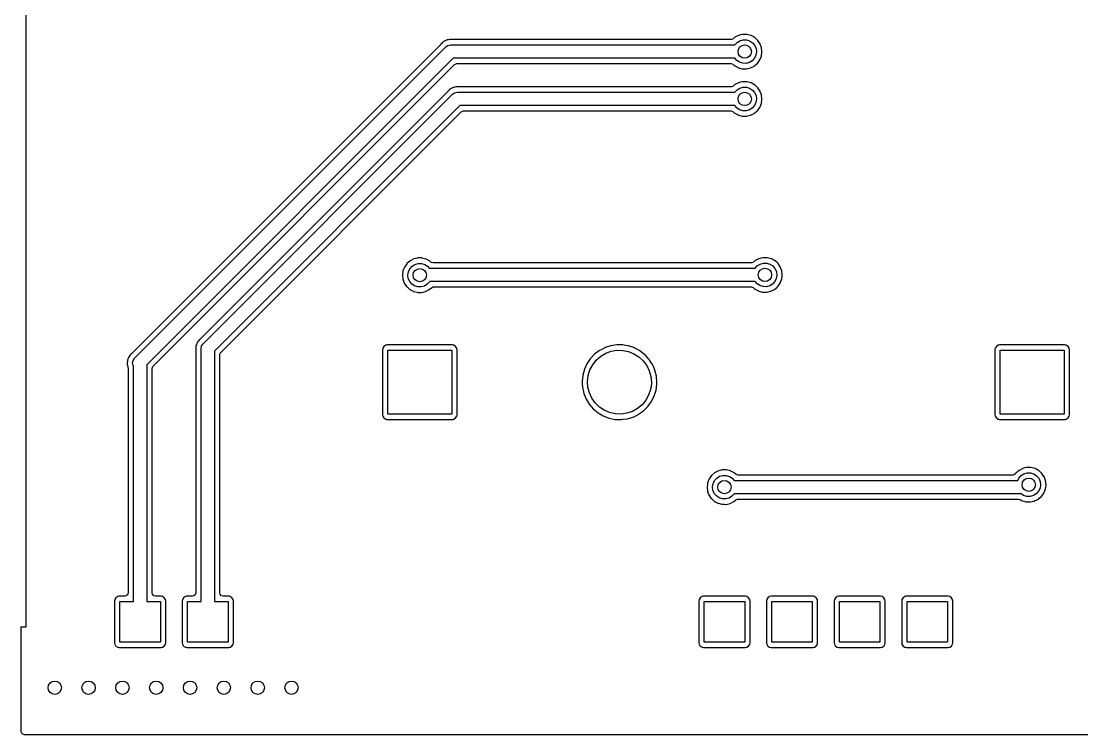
# Model space of a CAD drawing. Extents: x 0.01 to 2.39, y 0.01 to 1.96.
# Drawn here: x 0.01 to 1.578, y 0.01 to 1.065 of the extents above; entities that cross this region are included whole.
import ezdxf

# ---------------------------------------------------------------- set-up
doc = ezdxf.new("R2010")
doc.units = 0
doc.header["$MEASUREMENT"] = 0
doc.layers.add('BLACK', color=7, linetype='CONTINUOUS')

msp = doc.modelspace()

# ---------------------------------------------------------------- linework, layer by layer
at = {"layer": 'BLACK', "linetype": 'CONTINUOUS'}
for p, q in [((0.017874, 0.17), (0.017874, 1.57335)), ((0.635252, 1.035), (0.634918, 1.03483)), ((0.637002, 1.03584), (0.635252, 1.035)), ((0.63714, 1.0359), (0.637002, 1.03584)), ((0.63919, 1.03697), (0.63714, 1.0359)), ((0.639469, 1.03702), (0.63919, 1.03697)), ((0.639726, 1.03714), (0.639469, 1.03702)), ((0.640093, 1.0372), (0.639726, 1.03714)), ((0.641116, 1.03735), (0.640093, 1.0372)), ((0.640093, 1.0372), (0.640093, 1.0372)), ((0.642011, 1.03749), (0.641116, 1.03735)), ((0.642165, 1.03751), (0.642011, 1.03749)), ((0.644072, 1.03786), (0.642165, 1.03751)), ((0.644437, 1.03793), (0.644072, 1.03786)), ((0.644072, 1.03786), (0.644072, 1.03786)), ((0.645608, 1.03779), (0.644437, 1.03793)), ((0.645764, 1.03777), (0.645608, 1.03779)), ((0.646347, 1.03774), (0.645764, 1.03777)), ((1.05981, 1.03774), (0.646347, 1.03774)), ((1.06053, 1.03779), (1.05981, 1.03774)), ((1.06307, 1.03896), (1.06053, 1.03779)), ((1.06314, 1.03902), (1.06307, 1.03896)), ((1.06561, 1.04117), (1.06314, 1.03902)), ((1.07108, 1.04399), (1.06561, 1.04117)), ((1.06865, 1.03334), (1.07285, 1.03599)), ((1.07386, 1.04466), (1.07108, 1.04399)), ((1.07285, 1.03599), (1.07762, 1.03736)), ((1.07677, 1.04536), (1.07386, 1.04466)), ((1.07706, 1.04543), (1.07677, 1.04536)), ((1.07677, 1.04536), (1.07677, 1.04536)), ((1.08033, 1.04541), (1.07706, 1.04543)), ((1.07762, 1.03736), (1.08259, 1.03733)), ((1.08291, 1.0454), (1.08033, 1.04541)), ((1.08259, 1.03733), (1.08735, 1.0359)), ((1.08321, 1.0454), (1.08291, 1.0454)), ((1.08291, 1.0454), (1.08291, 1.0454)), ((1.08917, 1.0439), (1.08321, 1.0454)), ((1.08735, 1.0359), (1.09152, 1.0332)), ((1.08944, 1.04376), (1.08917, 1.0439)), ((1.09435, 1.04116), (1.08944, 1.04376)), ((1.08944, 1.04376), (1.08944, 1.04376)), ((1.09461, 1.04102), (1.09435, 1.04116)), ((1.09483, 1.04082), (1.09461, 1.04102)), ((1.09896, 1.03714), (1.09483, 1.04082)), ((1.09483, 1.04082), (1.09483, 1.04082)), ((1.0992, 1.03693), (1.09896, 1.03714)), ((1.09937, 1.03668), (1.0992, 1.03693)), ((1.10252, 1.03211), (1.09937, 1.03668)), ((1.09937, 1.03668), (1.09937, 1.03668)), ((0.630639, 1.03072), (0.174298, 0.57438)), ((0.17804, 0.56696), (0.63804, 1.02696)), ((0.630856, 1.03096), (0.630639, 1.03072)), ((0.631002, 1.03121), (0.630856, 1.03096)), ((0.632653, 1.03274), (0.631002, 1.03121)), ((0.632793, 1.03288), (0.632653, 1.03274)), ((0.634259, 1.03434), (0.632793, 1.03288)), ((0.634457, 1.03451), (0.634259, 1.03434)), ((0.634708, 1.03464), (0.634457, 1.03451)), ((0.63471, 1.03464), (0.634708, 1.03464)), ((0.634918, 1.03483), (0.63471, 1.03464)), ((0.63804, 1.02696), (0.641233, 1.02909)), ((0.641233, 1.02909), (0.645, 1.02984)), ((0.645, 1.02984), (1.06555, 1.02984)), ((1.06555, 1.02984), (1.06865, 1.03334)), ((1.09152, 1.0332), (1.09476, 1.02944)), ((1.09476, 1.02944), (1.09682, 1.02492)), ((1.09751, 1.01957), (1.09669, 1.01467)), ((1.09682, 1.02492), (1.09752, 1.02)), ((1.09752, 1.02), (1.09751, 1.01957)), ((1.10269, 1.03186), (1.10252, 1.03211)), ((1.10252, 1.03211), (1.10252, 1.03211)), ((1.10279, 1.03158), (1.10269, 1.03186)), ((1.10312, 1.03072), (1.10279, 1.03158)), ((1.10279, 1.03158), (1.10279, 1.03158)), ((1.10486, 1.02611), (1.10312, 1.03072)), ((1.10473, 1.01337), (1.10559, 1.01946)), ((1.1056, 1.02), (1.10486, 1.02611)), ((1.10559, 1.01946), (1.1056, 1.02)), ((0.649077, 1.01016), (0.196063, 0.557144)), ((1.06562, 1.01016), (0.649077, 1.01016)), ((1.06832, 1.00694), (1.06562, 1.01016)), ((1.07246, 1.00419), (1.06832, 1.00694)), ((1.0772, 1.00271), (1.07246, 1.00419)), ((1.08696, 1.00392), (1.08217, 1.00261)), ((1.09119, 1.00652), (1.08696, 1.00392)), ((1.09452, 1.0102), (1.09119, 1.00652)), ((1.09669, 1.01467), (1.09452, 1.0102)), ((1.09884, 1.00267), (1.10243, 1.00767)), ((1.10243, 1.00767), (1.10473, 1.01337)), ((0.20541, 0.555327), (0.650894, 1.00081)), ((0.650894, 1.00081), (0.653347, 1.00215)), ((0.653347, 1.00215), (0.654401, 1.00226)), ((0.654401, 1.00226), (1.05981, 1.00226)), ((1.05981, 1.00226), (1.06249, 1.00148)), ((1.06249, 1.00148), (1.06315, 1.00097)), ((1.06315, 1.00097), (1.06517, 0.999133)), ((1.06517, 0.999133), (1.06543, 0.99899)), ((1.06543, 0.99899), (1.06543, 0.99899)), ((1.06543, 0.99899), (1.07031, 0.99634)), ((1.07031, 0.99634), (1.07031, 0.99634)), ((1.07031, 0.99634), (1.07058, 0.996198)), ((1.07058, 0.996198), (1.07087, 0.996122)), ((1.07087, 0.996122), (1.07624, 0.994713)), ((1.07624, 0.994713), (1.07624, 0.994713)), ((1.07624, 0.994713), (1.07653, 0.994637)), ((1.07653, 0.994637), (1.07978, 0.994586)), ((1.08217, 1.00261), (1.0772, 1.00271)), ((1.07978, 0.994586), (1.08238, 0.994545)), ((1.08238, 0.994545), (1.08238, 0.994545)), ((1.08238, 0.994545), (1.08268, 0.99454)), ((1.08268, 0.99454), (1.08479, 0.995023)), ((1.08479, 0.995023), (1.08838, 0.995847)), ((1.08838, 0.995847), (1.08867, 0.995913)), ((1.08838, 0.995847), (1.08838, 0.995847)), ((1.08867, 0.995913), (1.09417, 0.998677)), ((1.09417, 0.998677), (1.09524, 0.999593)), ((1.09524, 0.999593), (1.09862, 1.00248)), ((1.09862, 1.00248), (1.09884, 1.00267)), ((1.09862, 1.00248), (1.09862, 1.00248)), ((1.07108, 0.973994), (1.06561, 0.971173)), ((1.07386, 0.974664), (1.07108, 0.973994)), ((1.07677, 0.975361), (1.07386, 0.974664)), ((1.07706, 0.97543), (1.07677, 0.975361)), ((1.07677, 0.975361), (1.07677, 0.975361)), ((1.08033, 0.975413), (1.07706, 0.97543)), ((1.08291, 0.9754), (1.08033, 0.975413)), ((1.08321, 0.975398), (1.08291, 0.9754)), ((1.08291, 0.9754), (1.08291, 0.9754)), ((1.08917, 0.9739), (1.08321, 0.975398)), ((1.08944, 0.97376), (1.08917, 0.9739)), ((1.09435, 0.971161), (1.08944, 0.97376)), ((1.08944, 0.97376), (1.08944, 0.97376)), ((0.640639, 0.960722), (0.274632, 0.594715)), ((0.279261, 0.58818), (0.64804, 0.95696)), ((0.640856, 0.960964), (0.640639, 0.960722)), ((0.641002, 0.961215), (0.640856, 0.960964)), ((0.642653, 0.962741), (0.641002, 0.961215)), ((0.642793, 0.962876), (0.642653, 0.962741)), ((0.644259, 0.964342), (0.642793, 0.962876)), ((0.644457, 0.964511), (0.644259, 0.964342)), ((0.644708, 0.964641), (0.644457, 0.964511)), ((0.64471, 0.964643), (0.644708, 0.964641)), ((0.644918, 0.964835), (0.64471, 0.964643)), ((0.645252, 0.964996), (0.644918, 0.964835)), ((0.647002, 0.965836), (0.645252, 0.964996)), ((0.64714, 0.965904), (0.647002, 0.965836)), ((0.64919, 0.966969), (0.64714, 0.965904)), ((0.64804, 0.95696), (0.651233, 0.959093)), ((0.64804, 0.95696), (0.64804, 0.95696)), ((0.649469, 0.967021), (0.64919, 0.966969)), ((0.649726, 0.967144), (0.649469, 0.967021)), ((0.650093, 0.967199), (0.649726, 0.967144)), ((0.651116, 0.967353), (0.650093, 0.967199)), ((0.650093, 0.967199), (0.650093, 0.967199)), ((0.652011, 0.967487), (0.651116, 0.967353)), ((0.651233, 0.959093), (0.655, 0.959843)), ((0.652165, 0.967513), (0.652011, 0.967487)), ((0.654072, 0.967861), (0.652165, 0.967513)), ((0.654437, 0.967928), (0.654072, 0.967861)), ((0.654072, 0.967861), (0.654072, 0.967861)), ((0.655608, 0.967789), (0.654437, 0.967928)), ((0.655, 0.959843), (1.06555, 0.959843)), ((0.655764, 0.967771), (0.655608, 0.967789)), ((0.656347, 0.967736), (0.655764, 0.967771)), ((1.05981, 0.967736), (0.656347, 0.967736)), ((1.06053, 0.967789), (1.05981, 0.967736)), ((1.06307, 0.968959), (1.06053, 0.967789)), ((1.06314, 0.969021), (1.06307, 0.968959)), ((1.06561, 0.971173), (1.06314, 0.969021)), ((1.06555, 0.959843), (1.06865, 0.963342)), ((1.06865, 0.963342), (1.07285, 0.965993)), ((1.07285, 0.965993), (1.07762, 0.967358)), ((1.07762, 0.967358), (1.08259, 0.967327)), ((1.08259, 0.967327), (1.08735, 0.965904)), ((1.08735, 0.965904), (1.09152, 0.963202)), ((1.09152, 0.963202), (1.09476, 0.959439)), ((1.09461, 0.971021), (1.09435, 0.971161)), ((1.09483, 0.970823), (1.09461, 0.971021)), ((1.09476, 0.959439), (1.09682, 0.954917)), ((1.09896, 0.967144), (1.09483, 0.970823)), ((1.09483, 0.970823), (1.09483, 0.970823)), ((1.0992, 0.96693), (1.09896, 0.967144)), ((1.09937, 0.966683), (1.0992, 0.96693)), ((1.10252, 0.962107), (1.09937, 0.966683)), ((1.09937, 0.966683), (1.09937, 0.966683)), ((1.10269, 0.96186), (1.10252, 0.962107)), ((1.10252, 0.962107), (1.10252, 0.962107)), ((1.10279, 0.961581), (1.10269, 0.96186)), ((1.10312, 0.960722), (1.10279, 0.961581)), ((1.10279, 0.961581), (1.10279, 0.961581)), ((1.10486, 0.956106), (1.10312, 0.960722)), ((1.09669, 0.944673), (1.09452, 0.940203)), ((1.09751, 0.949572), (1.09669, 0.944673)), ((1.09682, 0.954917), (1.09752, 0.95)), ((1.09752, 0.95), (1.09751, 0.949572)), ((1.10243, 0.937667), (1.10473, 0.943374)), ((1.10473, 0.943374), (1.10559, 0.949464)), ((1.1056, 0.95), (1.10486, 0.956106)), ((1.10559, 0.949464), (1.1056, 0.95)), ((0.659077, 0.940157), (0.296063, 0.577144)), ((0.30541, 0.575327), (0.660894, 0.930811)), ((1.06562, 0.940157), (0.659077, 0.940157)), ((0.660894, 0.930811), (0.663347, 0.93215)), ((0.663347, 0.93215), (0.664401, 0.932264)), ((0.664401, 0.932264), (1.05981, 0.932264)), ((1.05981, 0.932264), (1.06249, 0.931476)), ((1.06249, 0.931476), (1.06315, 0.930972)), ((1.06315, 0.930972), (1.06517, 0.929133)), ((1.06517, 0.929133), (1.06543, 0.92899)), ((1.06543, 0.92899), (1.06543, 0.92899)), ((1.06543, 0.92899), (1.07031, 0.92634)), ((1.06832, 0.936939), (1.06562, 0.940157)), ((1.07246, 0.934187), (1.06832, 0.936939)), ((1.07031, 0.92634), (1.07031, 0.92634)), ((1.07031, 0.92634), (1.07058, 0.926198)), ((1.07058, 0.926198), (1.07087, 0.926122)), ((1.07087, 0.926122), (1.07624, 0.924713)), ((1.0772, 0.932706), (1.07246, 0.934187)), ((1.08217, 0.932615), (1.0772, 0.932706)), ((1.08696, 0.933921), (1.08217, 0.932615)), ((1.08479, 0.925023), (1.08838, 0.925847)), ((1.09119, 0.93652), (1.08696, 0.933921)), ((1.08838, 0.925847), (1.08867, 0.925913)), ((1.08838, 0.925847), (1.08838, 0.925847)), ((1.08867, 0.925913), (1.09417, 0.928677)), ((1.09452, 0.940203), (1.09119, 0.93652)), ((1.09417, 0.928677), (1.09524, 0.929593)), ((1.09524, 0.929593), (1.09862, 0.932478)), ((1.09862, 0.932478), (1.09884, 0.932672)), ((1.09862, 0.932478), (1.09862, 0.932478)), ((1.09884, 0.932672), (1.10243, 0.937667)), ((1.07624, 0.924713), (1.07624, 0.924713)), ((1.07624, 0.924713), (1.07653, 0.924637)), ((1.07653, 0.924637), (1.07978, 0.924586)), ((1.07978, 0.924586), (1.08238, 0.924545)), ((1.08238, 0.924545), (1.08238, 0.924545)), ((1.08238, 0.924545), (1.08268, 0.92454)), ((1.08268, 0.92454), (1.08479, 0.925023)), ((0.58041, 0.706491), (0.577328, 0.702107)), ((0.580582, 0.706736), (0.58041, 0.706491)), ((0.585217, 0.71078), (0.580582, 0.706736)), ((0.590683, 0.713601), (0.585217, 0.71078)), ((0.593471, 0.71427), (0.590683, 0.713601)), ((0.592452, 0.705599), (0.597229, 0.706964)), ((0.596373, 0.714967), (0.593471, 0.71427)), ((0.596664, 0.715037), (0.596373, 0.714967)), ((0.596373, 0.714967), (0.596373, 0.714967)), ((0.599934, 0.71502), (0.596664, 0.715037)), ((0.597229, 0.706964), (0.602196, 0.706934)), ((0.602516, 0.715006), (0.599934, 0.71502)), ((0.602196, 0.706934), (0.606955, 0.70551)), ((0.602815, 0.715004), (0.602516, 0.715006)), ((0.602516, 0.715006), (0.602516, 0.715006)), ((0.608781, 0.713506), (0.602815, 0.715004)), ((0.609045, 0.713366), (0.608781, 0.713506)), ((0.613952, 0.710768), (0.609045, 0.713366)), ((0.609045, 0.713366), (0.609045, 0.713366)), ((0.614217, 0.710628), (0.613952, 0.710768)), ((0.61444, 0.710429), (0.614217, 0.710628)), ((0.616051, 0.708993), (0.61444, 0.710429)), ((0.61444, 0.710429), (0.61444, 0.710429)), ((0.616669, 0.708524), (0.616051, 0.708993)), ((0.619351, 0.707736), (0.616669, 0.708524)), ((1.08981, 0.707736), (0.619351, 0.707736)), ((1.09053, 0.707789), (1.08981, 0.707736)), ((1.09307, 0.708959), (1.09053, 0.707789)), ((1.09314, 0.709021), (1.09307, 0.708959)), ((1.09561, 0.711173), (1.09314, 0.709021)), ((1.10108, 0.713994), (1.09561, 0.711173)), ((1.09865, 0.703342), (1.10285, 0.705993)), ((1.10386, 0.714664), (1.10108, 0.713994)), ((1.10285, 0.705993), (1.10762, 0.707358)), ((1.10677, 0.715361), (1.10386, 0.714664)), ((1.10706, 0.71543), (1.10677, 0.715361)), ((1.10677, 0.715361), (1.10677, 0.715361)), ((1.11033, 0.715413), (1.10706, 0.71543)), ((1.10762, 0.707358), (1.11259, 0.707327)), ((1.11291, 0.7154), (1.11033, 0.715413)), ((1.11259, 0.707327), (1.11735, 0.705904)), ((1.11321, 0.715398), (1.11291, 0.7154)), ((1.11291, 0.7154), (1.11291, 0.7154)), ((1.11917, 0.7139), (1.11321, 0.715398)), ((1.11735, 0.705904), (1.12152, 0.703202)), ((1.11944, 0.71376), (1.11917, 0.7139)), ((1.12435, 0.711161), (1.11944, 0.71376)), ((1.11944, 0.71376), (1.11944, 0.71376)), ((1.12461, 0.711021), (1.12435, 0.711161)), ((1.12483, 0.710823), (1.12461, 0.711021)), ((1.1283, 0.707736), (1.12483, 0.710823)), ((1.12483, 0.710823), (1.12483, 0.710823)), ((1.1292, 0.70693), (1.1283, 0.707736)), ((1.12937, 0.706683), (1.1292, 0.70693)), ((1.13252, 0.702107), (1.12937, 0.706683)), ((1.12937, 0.706683), (1.12937, 0.706683)), ((0.574811, 0.695973), (0.574008, 0.689874)), ((0.577045, 0.701704), (0.574811, 0.695973)), ((0.577328, 0.702107), (0.577045, 0.701704)), ((0.582088, 0.68982), (0.582852, 0.694729)), ((0.582852, 0.694729), (0.584963, 0.699225)), ((0.584963, 0.699225), (0.588251, 0.702948)), ((0.588251, 0.702948), (0.592452, 0.705599)), ((0.606955, 0.70551), (0.611123, 0.702809)), ((0.611123, 0.702809), (0.613679, 0.699843)), ((0.613679, 0.699843), (1.09555, 0.699843)), ((1.09555, 0.699843), (1.09865, 0.703342)), ((1.12152, 0.703202), (1.12476, 0.699439)), ((1.12476, 0.699439), (1.12682, 0.694917)), ((1.12682, 0.694917), (1.12752, 0.69)), ((1.12752, 0.69), (1.12751, 0.689572)), ((1.13269, 0.70186), (1.13252, 0.702107)), ((1.13252, 0.702107), (1.13252, 0.702107)), ((1.13486, 0.696106), (1.13269, 0.70186)), ((1.1356, 0.69), (1.13486, 0.696106)), ((1.13559, 0.689464), (1.1356, 0.69)), ((0.574008, 0.689874), (0.574683, 0.683761)), ((0.574683, 0.683761), (0.576796, 0.677984)), ((0.576796, 0.677984), (0.580227, 0.672879)), ((0.582732, 0.684895), (0.582088, 0.68982)), ((0.584733, 0.680348), (0.582732, 0.684895)), ((0.587929, 0.676546), (0.584733, 0.680348)), ((0.592064, 0.673793), (0.587929, 0.676546)), ((0.610797, 0.676127), (0.606564, 0.673528)), ((0.614131, 0.679809), (0.610797, 0.676127)), ((0.614299, 0.680157), (0.614131, 0.679809)), ((1.09562, 0.680157), (0.614299, 0.680157)), ((1.09832, 0.676939), (1.09562, 0.680157)), ((1.10246, 0.674187), (1.09832, 0.676939)), ((1.12119, 0.67652), (1.11696, 0.673921)), ((1.12452, 0.680203), (1.12119, 0.67652)), ((1.12669, 0.684673), (1.12452, 0.680203)), ((1.12751, 0.689572), (1.12669, 0.684673)), ((1.12884, 0.672672), (1.13243, 0.677667)), ((1.13243, 0.677667), (1.13256, 0.677984)), ((1.13256, 0.677984), (1.13462, 0.683097)), ((1.13462, 0.683097), (1.13473, 0.683374)), ((1.13462, 0.683097), (1.13462, 0.683097)), ((1.13473, 0.683374), (1.13559, 0.689464)), ((0.580227, 0.672879), (0.580448, 0.672678)), ((0.580448, 0.672678), (0.580448, 0.672678)), ((0.580448, 0.672678), (0.584555, 0.66894)), ((0.584555, 0.66894), (0.584556, 0.66894)), ((0.584556, 0.66894), (0.584777, 0.668739)), ((0.584777, 0.668739), (0.58504, 0.668596)), ((0.58504, 0.668596), (0.58504, 0.668596)), ((0.58504, 0.668596), (0.589919, 0.665947)), ((0.589919, 0.665947), (0.589919, 0.665947)), ((0.589919, 0.665947), (0.590182, 0.665804)), ((0.590182, 0.665804), (0.590472, 0.665728)), ((0.590472, 0.665728), (0.595843, 0.664319)), ((0.596805, 0.672312), (0.592064, 0.673793)), ((0.595843, 0.664319), (0.595843, 0.664319)), ((0.595843, 0.664319), (0.596132, 0.664243)), ((0.596132, 0.664243), (0.599387, 0.664192)), ((0.601772, 0.672221), (0.596805, 0.672312)), ((0.599387, 0.664192), (0.601983, 0.664151)), ((0.606564, 0.673528), (0.601772, 0.672221)), ((0.601983, 0.664151), (0.601983, 0.664151)), ((0.601983, 0.664151), (0.602282, 0.664146)), ((0.602282, 0.664146), (0.604754, 0.664713)), ((0.604754, 0.664713), (0.607987, 0.665453)), ((0.607987, 0.665453), (0.608278, 0.66552)), ((0.607987, 0.665453), (0.607987, 0.665453)), ((0.608278, 0.66552), (0.613773, 0.668283)), ((0.613773, 0.668283), (0.617042, 0.671075)), ((0.617042, 0.671075), (0.619593, 0.672218)), ((0.619593, 0.672218), (0.620264, 0.672264)), ((0.620264, 0.672264), (1.08981, 0.672264)), ((1.08981, 0.672264), (1.09249, 0.671476)), ((1.09249, 0.671476), (1.09315, 0.670972)), ((1.09315, 0.670972), (1.09517, 0.669133)), ((1.09517, 0.669133), (1.09543, 0.66899)), ((1.09543, 0.66899), (1.09543, 0.66899)), ((1.09543, 0.66899), (1.10031, 0.66634)), ((1.10031, 0.66634), (1.10031, 0.66634)), ((1.10031, 0.66634), (1.10058, 0.666198)), ((1.10058, 0.666198), (1.10087, 0.666122)), ((1.10087, 0.666122), (1.10624, 0.664713)), ((1.1072, 0.672706), (1.10246, 0.674187)), ((1.10624, 0.664713), (1.10624, 0.664713)), ((1.10624, 0.664713), (1.10653, 0.664637)), ((1.10653, 0.664637), (1.10978, 0.664586)), ((1.11217, 0.672615), (1.1072, 0.672706)), ((1.10978, 0.664586), (1.11238, 0.664545)), ((1.11696, 0.673921), (1.11217, 0.672615)), ((1.11238, 0.664545), (1.11238, 0.664545)), ((1.11238, 0.664545), (1.11268, 0.66454)), ((1.11268, 0.66454), (1.11479, 0.665023)), ((1.11479, 0.665023), (1.11838, 0.665847)), ((1.11838, 0.665847), (1.11867, 0.665913)), ((1.11838, 0.665847), (1.11838, 0.665847)), ((1.11867, 0.665913), (1.12417, 0.668677)), ((1.12417, 0.668677), (1.12697, 0.671075)), ((1.12697, 0.671075), (1.12862, 0.672478)), ((1.12862, 0.672478), (1.12884, 0.672672)), ((1.12862, 0.672478), (1.12862, 0.672478)), ((0.26848, 0.581498), (0.268392, 0.579252)), ((0.268484, 0.581692), (0.26848, 0.581498)), ((0.268505, 0.584026), (0.268484, 0.583766)), ((0.268484, 0.583766), (0.268484, 0.581692)), ((0.26859, 0.584296), (0.268505, 0.584026)), ((0.268591, 0.584298), (0.26859, 0.584296)), ((0.268602, 0.584581), (0.268591, 0.584298)), ((0.268757, 0.585023), (0.268602, 0.584581)), ((0.269367, 0.586762), (0.268757, 0.585023)), ((0.269417, 0.58691), (0.269367, 0.586762)), ((0.270001, 0.588758), (0.269417, 0.58691)), ((0.270113, 0.589111), (0.270001, 0.588758)), ((0.270001, 0.588758), (0.270001, 0.588758)), ((0.270275, 0.589345), (0.270113, 0.589111)), ((0.270369, 0.589614), (0.270275, 0.589345)), ((0.271742, 0.591473), (0.270369, 0.589614)), ((0.271832, 0.591599), (0.271742, 0.591473)), ((0.272934, 0.593194), (0.271832, 0.591599)), ((0.273145, 0.593499), (0.272934, 0.593194)), ((0.272934, 0.593194), (0.272934, 0.593194)), ((0.273437, 0.593729), (0.273145, 0.593499)), ((0.274195, 0.594327), (0.273437, 0.593729)), ((0.273437, 0.593729), (0.273437, 0.593729)), ((0.274632, 0.594715), (0.274195, 0.594327)), ((0.276378, 0.58122), (0.277127, 0.584987)), ((0.276378, 0.207165), (0.276378, 0.58122)), ((0.277127, 0.584987), (0.279261, 0.58818)), ((0.544926, 0.58182), (0.544469, 0.579518)), ((0.546671, 0.584431), (0.544926, 0.58182)), ((0.549282, 0.586176), (0.546671, 0.584431)), ((0.549761, 0.586271), (0.549282, 0.586176)), ((0.551346, 0.586586), (0.549761, 0.586271)), ((0.549761, 0.586271), (0.549761, 0.586271)), ((0.551585, 0.586634), (0.551346, 0.586586)), ((0.647628, 0.586634), (0.551585, 0.586634)), ((0.647867, 0.586586), (0.647628, 0.586634)), ((0.649451, 0.586271), (0.647867, 0.586586)), ((0.64993, 0.586176), (0.649451, 0.586271)), ((0.649451, 0.586271), (0.649451, 0.586271)), ((0.652541, 0.584431), (0.64993, 0.586176)), ((0.654286, 0.58182), (0.652541, 0.584431)), ((0.654744, 0.579518), (0.654286, 0.58182)), ((0.873261, 0.582406), (0.867713, 0.579518)), ((0.873442, 0.5825), (0.873261, 0.582406)), ((0.873261, 0.582406), (0.873261, 0.582406)), ((0.88206, 0.585317), (0.873442, 0.5825)), ((0.891022, 0.586688), (0.88206, 0.585317)), ((0.891226, 0.586686), (0.891022, 0.586688)), ((0.896685, 0.586619), (0.891226, 0.586686)), ((0.891226, 0.586686), (0.891226, 0.586686)), ((0.900089, 0.586577), (0.896685, 0.586619)), ((0.903866, 0.585904), (0.900089, 0.586577)), ((0.908814, 0.585023), (0.903866, 0.585904)), ((0.909015, 0.584987), (0.908814, 0.585023)), ((0.908814, 0.585023), (0.908814, 0.585023)), ((0.909207, 0.584919), (0.909015, 0.584987)), ((0.91737, 0.582029), (0.909207, 0.584919)), ((0.909207, 0.584919), (0.909207, 0.584919)), ((0.917562, 0.581961), (0.91737, 0.582029)), ((0.91737, 0.582029), (0.91737, 0.582029)), ((0.91774, 0.581862), (0.917562, 0.581961)), ((0.925321, 0.577677), (0.91774, 0.581862)), ((0.91774, 0.581862), (0.91774, 0.581862)), ((1.45044, 0.58182), (1.44998, 0.579518)), ((1.45218, 0.584431), (1.45044, 0.58182)), ((1.45479, 0.586176), (1.45218, 0.584431)), ((1.45527, 0.586271), (1.45479, 0.586176)), ((1.45686, 0.586586), (1.45527, 0.586271)), ((1.45527, 0.586271), (1.45527, 0.586271)), ((1.4571, 0.586634), (1.45686, 0.586586)), ((1.55314, 0.586634), (1.4571, 0.586634)), ((1.55338, 0.586586), (1.55314, 0.586634)), ((1.55496, 0.586271), (1.55338, 0.586586)), ((1.55544, 0.586176), (1.55496, 0.586271)), ((1.55496, 0.586271), (1.55496, 0.586271)), ((1.55805, 0.584431), (1.55544, 0.586176)), ((1.5598, 0.58182), (1.55805, 0.584431)), ((1.56026, 0.579518), (1.5598, 0.58182)), ((0.167699, 0.564733), (0.167656, 0.564365)), ((0.168417, 0.566356), (0.167699, 0.564733)), ((0.16856, 0.566719), (0.168417, 0.566356)), ((0.169025, 0.568043), (0.16856, 0.566719)), ((0.169148, 0.568393), (0.169025, 0.568043)), ((0.169025, 0.568043), (0.169025, 0.568043)), ((0.169369, 0.568691), (0.169148, 0.568393)), ((0.169526, 0.568988), (0.169369, 0.568691)), ((0.169706, 0.569272), (0.169526, 0.568988)), ((0.169856, 0.569611), (0.169706, 0.569272)), ((0.171019, 0.570952), (0.169856, 0.569611)), ((0.171262, 0.571255), (0.171019, 0.570952)), ((0.171406, 0.57145), (0.171262, 0.571255)), ((0.171516, 0.571599), (0.171406, 0.57145)), ((0.171406, 0.57145), (0.171406, 0.57145)), ((0.17188, 0.571963), (0.171516, 0.571599)), ((0.172119, 0.57222), (0.17188, 0.571963)), ((0.172683, 0.572869), (0.172119, 0.57222)), ((0.173351, 0.573639), (0.172683, 0.572869)), ((0.173666, 0.573835), (0.173351, 0.573639)), ((0.173948, 0.574076), (0.173666, 0.573835)), ((0.174298, 0.57438), (0.173934, 0.574092)), ((0.173934, 0.574092), (0.173948, 0.574076)), ((0.175907, 0.563767), (0.17804, 0.56696)), ((0.268392, 0.579252), (0.268466, 0.578972)), ((0.268466, 0.578972), (0.268484, 0.578648)), ((0.268484, 0.578648), (0.268484, 0.22002)), ((0.296063, 0.577144), (0.296063, 0.207165)), ((0.303957, 0.571819), (0.304744, 0.574501)), ((0.303957, 0.22002), (0.303957, 0.571819)), ((0.304744, 0.574501), (0.30541, 0.575327)), ((0.544469, 0.579518), (0.544469, 0.483474)), ((0.552362, 0.484252), (0.552362, 0.57874)), ((0.552362, 0.57874), (0.64685, 0.57874)), ((0.64685, 0.57874), (0.64685, 0.484252)), ((0.654744, 0.483474), (0.654744, 0.579518)), ((0.850806, 0.564733), (0.846776, 0.558824)), ((0.85177, 0.566146), (0.850806, 0.564733)), ((0.851885, 0.566314), (0.85177, 0.566146)), ((0.85177, 0.566146), (0.85177, 0.566146)), ((0.858149, 0.572869), (0.851885, 0.566314)), ((0.8654, 0.578313), (0.858149, 0.572869)), ((0.860612, 0.564017), (0.867113, 0.569717)), ((0.867713, 0.579518), (0.8654, 0.578313)), ((0.867113, 0.569717), (0.874543, 0.574138)), ((0.874543, 0.574138), (0.882654, 0.57713)), ((0.882654, 0.57713), (0.891175, 0.578595)), ((0.891175, 0.578595), (0.89982, 0.578481)), ((0.89982, 0.578481), (0.9083, 0.576795)), ((0.9083, 0.576795), (0.91633, 0.573591)), ((0.91633, 0.573591), (0.923642, 0.568977)), ((0.923642, 0.568977), (0.929991, 0.563109)), ((0.925499, 0.577579), (0.925321, 0.577677)), ((0.925321, 0.577677), (0.925321, 0.577677)), ((0.925659, 0.577453), (0.925499, 0.577579)), ((0.932455, 0.572086), (0.925659, 0.577453)), ((0.925659, 0.577453), (0.925659, 0.577453)), ((0.932455, 0.572085), (0.932455, 0.572086)), ((0.932615, 0.571959), (0.932455, 0.572085)), ((0.932752, 0.571809), (0.932615, 0.571959)), ((0.937904, 0.566146), (0.932752, 0.571809)), ((0.932752, 0.571809), (0.932752, 0.571809)), ((0.938717, 0.565253), (0.937904, 0.566146)), ((0.938827, 0.565083), (0.938717, 0.565253)), ((0.938827, 0.565082), (0.938827, 0.565083)), ((0.939501, 0.564042), (0.938827, 0.565082)), ((1.44998, 0.579518), (1.44998, 0.483474)), ((1.45787, 0.484252), (1.45787, 0.57874)), ((1.45787, 0.57874), (1.55236, 0.57874)), ((1.55236, 0.57874), (1.55236, 0.484252)), ((1.56026, 0.483474), (1.56026, 0.579518)), ((0.167116, 0.559805), (0.167072, 0.559437)), ((0.167072, 0.559437), (0.167139, 0.559072)), ((0.167281, 0.561199), (0.167116, 0.559805)), ((0.167116, 0.559805), (0.167116, 0.559805)), ((0.167139, 0.559072), (0.16715, 0.558735)), ((0.16715, 0.558735), (0.167186, 0.558402)), ((0.167186, 0.558402), (0.167172, 0.558032)), ((0.167172, 0.558032), (0.167267, 0.557673)), ((0.167267, 0.557673), (0.167267, 0.557673)), ((0.167267, 0.557673), (0.167627, 0.556315)), ((0.167311, 0.561588), (0.167281, 0.561199)), ((0.167367, 0.56299), (0.167311, 0.561588)), ((0.167381, 0.563361), (0.167367, 0.56299)), ((0.167367, 0.56299), (0.167367, 0.56299)), ((0.167504, 0.563711), (0.167381, 0.563361)), ((0.167567, 0.564042), (0.167504, 0.563711)), ((0.167656, 0.564365), (0.167567, 0.564042)), ((0.167627, 0.556315), (0.167712, 0.555935)), ((0.167712, 0.555935), (0.168031, 0.55419)), ((0.168031, 0.55419), (0.168201, 0.553861)), ((0.168201, 0.553861), (0.168217, 0.553816)), ((0.168217, 0.553816), (0.168484, 0.552209)), ((0.168484, 0.552209), (0.168484, 0.22002)), ((0.175157, 0.56), (0.175907, 0.563767)), ((0.175907, 0.556233), (0.175157, 0.56)), ((0.176378, 0.555528), (0.175907, 0.556233)), ((0.176378, 0.207165), (0.176378, 0.555528)), ((0.196063, 0.557144), (0.196063, 0.207165)), ((0.203957, 0.551819), (0.204744, 0.554501)), ((0.203957, 0.22002), (0.203957, 0.551819)), ((0.204744, 0.554501), (0.20541, 0.555327)), ((0.842958, 0.5506), (0.840535, 0.541863)), ((0.843044, 0.550785), (0.842958, 0.5506)), ((0.84669, 0.558639), (0.843044, 0.550785)), ((0.846776, 0.558824), (0.84669, 0.55864)), ((0.84669, 0.55864), (0.84669, 0.558639)), ((0.84867, 0.541319), (0.851234, 0.549576)), ((0.851234, 0.549576), (0.85526, 0.557227)), ((0.85526, 0.557227), (0.860612, 0.564017)), ((0.929991, 0.563109), (0.935164, 0.556181)), ((0.935164, 0.556181), (0.938988, 0.548427)), ((0.943642, 0.557641), (0.939501, 0.564042)), ((0.943723, 0.557454), (0.943642, 0.557641)), ((0.944983, 0.554555), (0.943723, 0.557454)), ((0.943723, 0.557454), (0.943723, 0.557454)), ((0.947257, 0.549326), (0.944983, 0.554555)), ((0.949466, 0.540532), (0.947257, 0.549326)), ((0.840535, 0.541863), (0.839572, 0.532848)), ((0.847654, 0.532733), (0.84867, 0.541319)), ((0.938988, 0.548427), (0.941335, 0.540106)), ((0.941335, 0.540106), (0.942126, 0.531496)), ((0.950209, 0.531496), (0.949466, 0.540532)), ((0.839572, 0.532848), (0.839583, 0.532645)), ((0.839583, 0.532645), (0.839583, 0.532645)), ((0.839583, 0.532645), (0.839798, 0.528925)), ((0.839798, 0.528925), (0.840094, 0.523796)), ((0.840094, 0.523796), (0.840138, 0.523597)), ((0.840138, 0.523597), (0.840138, 0.523597)), ((0.840138, 0.523597), (0.840993, 0.519804)), ((0.840993, 0.519804), (0.842087, 0.514951)), ((0.848219, 0.524105), (0.847654, 0.532733)), ((0.850348, 0.515726), (0.848219, 0.524105)), ((0.940821, 0.520467), (0.938042, 0.51228)), ((0.942061, 0.529024), (0.940821, 0.520467)), ((0.942126, 0.531496), (0.942061, 0.529024)), ((0.947545, 0.51515), (0.9489, 0.519609)), ((0.9489, 0.519609), (0.948959, 0.519804)), ((0.9489, 0.519609), (0.9489, 0.519609)), ((0.948959, 0.519804), (0.950143, 0.528793)), ((0.950143, 0.528793), (0.950209, 0.531496)), ((0.842087, 0.514951), (0.842163, 0.514763)), ((0.842163, 0.514763), (0.842163, 0.514763)), ((0.842163, 0.514763), (0.843639, 0.511129)), ((0.843639, 0.511129), (0.845498, 0.50655)), ((0.845498, 0.50655), (0.850235, 0.49882)), ((0.853967, 0.507874), (0.850348, 0.515726)), ((0.858957, 0.500813), (0.853967, 0.507874)), ((0.933817, 0.504737), (0.928289, 0.498089)), ((0.938042, 0.51228), (0.933817, 0.504737)), ((0.939302, 0.49882), (0.942187, 0.502835)), ((0.942187, 0.502835), (0.942306, 0.503001)), ((0.942306, 0.503001), (0.946323, 0.511129)), ((0.946323, 0.511129), (0.947545, 0.51515)), ((0.850235, 0.49882), (0.856172, 0.491967)), ((0.856172, 0.491967), (0.863148, 0.486175)), ((0.86515, 0.494781), (0.858957, 0.500813)), ((0.863148, 0.486175), (0.870976, 0.481601)), ((0.872339, 0.489977), (0.86515, 0.494781)), ((0.880283, 0.486564), (0.872339, 0.489977)), ((0.888715, 0.484656), (0.880283, 0.486564)), ((0.914098, 0.488336), (0.905911, 0.485557)), ((0.921641, 0.492561), (0.914098, 0.488336)), ((0.928289, 0.498089), (0.921641, 0.492561)), ((0.923212, 0.483973), (0.930593, 0.489238)), ((0.930593, 0.489238), (0.937015, 0.495638)), ((0.937015, 0.495638), (0.939302, 0.49882)), ((0.544469, 0.483474), (0.544926, 0.481172)), ((0.544926, 0.481172), (0.546671, 0.478561)), ((0.546671, 0.478561), (0.549282, 0.476816)), ((0.549282, 0.476816), (0.549761, 0.476721)), ((0.549761, 0.476721), (0.549761, 0.476721)), ((0.549761, 0.476721), (0.550615, 0.476551)), ((0.550615, 0.476551), (0.551585, 0.476358)), ((0.551585, 0.476358), (0.647628, 0.476358)), ((0.64685, 0.484252), (0.552362, 0.484252)), ((0.647628, 0.476358), (0.648597, 0.476551)), ((0.648597, 0.476551), (0.649451, 0.476721)), ((0.649451, 0.476721), (0.64993, 0.476816)), ((0.649451, 0.476721), (0.649451, 0.476721)), ((0.64993, 0.476816), (0.652541, 0.478561)), ((0.652541, 0.478561), (0.654286, 0.481172)), ((0.654286, 0.481172), (0.654744, 0.483474)), ((0.870976, 0.481601), (0.879446, 0.478366)), ((0.879446, 0.478366), (0.879646, 0.478326)), ((0.879646, 0.478326), (0.879646, 0.478326)), ((0.879646, 0.478326), (0.879822, 0.47829)), ((0.879822, 0.47829), (0.888331, 0.476559)), ((0.888331, 0.476559), (0.893439, 0.476371)), ((0.897354, 0.484317), (0.888715, 0.484656)), ((0.893439, 0.476371), (0.897188, 0.476234)), ((0.897188, 0.476234), (0.897189, 0.476234)), ((0.897189, 0.476234), (0.897392, 0.476226)), ((0.905911, 0.485557), (0.897354, 0.484317)), ((0.897392, 0.476226), (0.897593, 0.476252)), ((0.897593, 0.476252), (0.900326, 0.476602)), ((0.897593, 0.476252), (0.897593, 0.476252)), ((0.900326, 0.476602), (0.906385, 0.477378)), ((0.906385, 0.477378), (0.90658, 0.477437)), ((0.90658, 0.477437), (0.914874, 0.479925)), ((0.90658, 0.477437), (0.90658, 0.477437)), ((0.914874, 0.479925), (0.915069, 0.479984)), ((0.914874, 0.479925), (0.914874, 0.479925)), ((0.915069, 0.479984), (0.922195, 0.483474)), ((0.922195, 0.483474), (0.923212, 0.483973)), ((1.44998, 0.483474), (1.45044, 0.481172)), ((1.45044, 0.481172), (1.45218, 0.478561)), ((1.45218, 0.478561), (1.45479, 0.476816)), ((1.45479, 0.476816), (1.45527, 0.476721)), ((1.45527, 0.476721), (1.45527, 0.476721)), ((1.45527, 0.476721), (1.45613, 0.476551)), ((1.45613, 0.476551), (1.4571, 0.476358)), ((1.4571, 0.476358), (1.55314, 0.476358)), ((1.55236, 0.484252), (1.45787, 0.484252)), ((1.55314, 0.476358), (1.55411, 0.476551)), ((1.55411, 0.476551), (1.55496, 0.476721)), ((1.55496, 0.476721), (1.55544, 0.476816)), ((1.55496, 0.476721), (1.55496, 0.476721)), ((1.55544, 0.476816), (1.55805, 0.478561)), ((1.55805, 0.478561), (1.5598, 0.481172)), ((1.5598, 0.481172), (1.56026, 0.483474)), ((1.03098, 0.393508), (1.02744, 0.388475)), ((1.03561, 0.397551), (1.03098, 0.393508)), ((1.04108, 0.400372), (1.03561, 0.397551)), ((1.03865, 0.38972), (1.04285, 0.392371)), ((1.04386, 0.401042), (1.04108, 0.400372)), ((1.04285, 0.392371), (1.04762, 0.393736)), ((1.04677, 0.401739), (1.04386, 0.401042)), ((1.04706, 0.401808), (1.04677, 0.401739)), ((1.04677, 0.401739), (1.04677, 0.401739)), ((1.05033, 0.401791), (1.04706, 0.401808)), ((1.04762, 0.393736), (1.05259, 0.393705)), ((1.05291, 0.401778), (1.05033, 0.401791)), ((1.05259, 0.393705), (1.05735, 0.392282)), ((1.05321, 0.401776), (1.05291, 0.401778)), ((1.05291, 0.401778), (1.05291, 0.401778)), ((1.05917, 0.400278), (1.05321, 0.401776)), ((1.05735, 0.392282), (1.06152, 0.38958)), ((1.05944, 0.400138), (1.05917, 0.400278)), ((1.06435, 0.397539), (1.05944, 0.400138)), ((1.05944, 0.400138), (1.05944, 0.400138)), ((1.06461, 0.397399), (1.06435, 0.397539)), ((1.06483, 0.397201), (1.06461, 0.397399)), ((1.06483, 0.3972), (1.06483, 0.397201)), ((1.06689, 0.395371), (1.06483, 0.3972)), ((1.0675, 0.394902), (1.06689, 0.395371)), ((1.07019, 0.394114), (1.0675, 0.394902)), ((1.47628, 0.394114), (1.07019, 0.394114)), ((1.47815, 0.394481), (1.47628, 0.394114)), ((1.48034, 0.396222), (1.47815, 0.394481)), ((1.4808, 0.396885), (1.48034, 0.396222)), ((1.48098, 0.39713), (1.4808, 0.396885)), ((1.4808, 0.396885), (1.4808, 0.396885)), ((1.48561, 0.401173), (1.48098, 0.39713)), ((1.48536, 0.389619), (1.48865, 0.393342)), ((1.49108, 0.403994), (1.48561, 0.401173)), ((1.48865, 0.393342), (1.49285, 0.395993)), ((1.49386, 0.404664), (1.49108, 0.403994)), ((1.49285, 0.395993), (1.49762, 0.397358)), ((1.49677, 0.405361), (1.49386, 0.404664)), ((1.49706, 0.40543), (1.49677, 0.405361)), ((1.49677, 0.405361), (1.49677, 0.405361)), ((1.50033, 0.405413), (1.49706, 0.40543)), ((1.49762, 0.397358), (1.50259, 0.397327)), ((1.50291, 0.4054), (1.50033, 0.405413)), ((1.50259, 0.397327), (1.50735, 0.395904)), ((1.50321, 0.405398), (1.50291, 0.4054)), ((1.50291, 0.4054), (1.50291, 0.4054)), ((1.50917, 0.4039), (1.50321, 0.405398)), ((1.50735, 0.395904), (1.51152, 0.393202)), ((1.50944, 0.40376), (1.50917, 0.4039)), ((1.51435, 0.401161), (1.50944, 0.40376)), ((1.50944, 0.40376), (1.50944, 0.40376)), ((1.51152, 0.393202), (1.51476, 0.389439)), ((1.51461, 0.401021), (1.51435, 0.401161)), ((1.51483, 0.400823), (1.51461, 0.401021)), ((1.51898, 0.39713), (1.51483, 0.400823)), ((1.51483, 0.400823), (1.51483, 0.400823)), ((1.5192, 0.39693), (1.51898, 0.39713)), ((1.51937, 0.396683), (1.5192, 0.39693)), ((1.52252, 0.392107), (1.51937, 0.396683)), ((1.51937, 0.396683), (1.51937, 0.396683)), ((1.52269, 0.39186), (1.52252, 0.392107)), ((1.52252, 0.392107), (1.52252, 0.392107)), ((1.02482, 0.379837), (1.0244, 0.376646)), ((1.0244, 0.376646), (1.02508, 0.370532)), ((1.02517, 0.382448), (1.02482, 0.379837)), ((1.0252, 0.382744), (1.02517, 0.382448)), ((1.02744, 0.388475), (1.0252, 0.382744)), ((1.03248, 0.376592), (1.03325, 0.3815)), ((1.03313, 0.371667), (1.03248, 0.376592)), ((1.03325, 0.3815), (1.03536, 0.385997)), ((1.03536, 0.385997), (1.03865, 0.38972)), ((1.06152, 0.38958), (1.06441, 0.38622)), ((1.06441, 0.38622), (1.48376, 0.38622)), ((1.48376, 0.38622), (1.48536, 0.389619)), ((1.51476, 0.389439), (1.51682, 0.384917)), ((1.51751, 0.379572), (1.51669, 0.374673)), ((1.51682, 0.384917), (1.51752, 0.38)), ((1.51752, 0.38), (1.51751, 0.379572)), ((1.52486, 0.386106), (1.52269, 0.39186)), ((1.52473, 0.373374), (1.52559, 0.379464)), ((1.5256, 0.38), (1.52486, 0.386106)), ((1.52559, 0.379464), (1.5256, 0.38)), ((1.02508, 0.370532), (1.02518, 0.370251)), ((1.02518, 0.370251), (1.02621, 0.367424)), ((1.02621, 0.367424), (1.02719, 0.364756)), ((1.02719, 0.364756), (1.03062, 0.35965)), ((1.03513, 0.36712), (1.03313, 0.371667)), ((1.03832, 0.363317), (1.03513, 0.36712)), ((1.04246, 0.360565), (1.03832, 0.363317)), ((1.06119, 0.362898), (1.05696, 0.360299)), ((1.06448, 0.366535), (1.06119, 0.362898)), ((1.48893, 0.366535), (1.06448, 0.366535)), ((1.49246, 0.364187), (1.48893, 0.366535)), ((1.4972, 0.362706), (1.49246, 0.364187)), ((1.50217, 0.362615), (1.4972, 0.362706)), ((1.50696, 0.363921), (1.50217, 0.362615)), ((1.51119, 0.36652), (1.50696, 0.363921)), ((1.51452, 0.370203), (1.51119, 0.36652)), ((1.51669, 0.374673), (1.51452, 0.370203)), ((1.5156, 0.359898), (1.51862, 0.362478)), ((1.51862, 0.362478), (1.51884, 0.362672)), ((1.51862, 0.362478), (1.51862, 0.362478)), ((1.51884, 0.362672), (1.52243, 0.367667)), ((1.52243, 0.367667), (1.52473, 0.373374)), ((1.03062, 0.35965), (1.03084, 0.359449)), ((1.03084, 0.359449), (1.03084, 0.359449)), ((1.03084, 0.359449), (1.03495, 0.355712)), ((1.03495, 0.355712), (1.03495, 0.355712)), ((1.03495, 0.355712), (1.03517, 0.355511)), ((1.03517, 0.355511), (1.03543, 0.355368)), ((1.03543, 0.355368), (1.03543, 0.355368)), ((1.03543, 0.355368), (1.04031, 0.352718)), ((1.04031, 0.352718), (1.04031, 0.352718)), ((1.04031, 0.352718), (1.04058, 0.352576)), ((1.04058, 0.352576), (1.04087, 0.3525)), ((1.04087, 0.3525), (1.04624, 0.351091)), ((1.0472, 0.359084), (1.04246, 0.360565)), ((1.04624, 0.351091), (1.04624, 0.351091)), ((1.04624, 0.351091), (1.04653, 0.351015)), ((1.04653, 0.351015), (1.04978, 0.350964)), ((1.05217, 0.358993), (1.0472, 0.359084)), ((1.04978, 0.350964), (1.05238, 0.350923)), ((1.05696, 0.360299), (1.05217, 0.358993)), ((1.05238, 0.350923), (1.05238, 0.350923)), ((1.05238, 0.350923), (1.05268, 0.350918)), ((1.05268, 0.350918), (1.05479, 0.351401)), ((1.05479, 0.351401), (1.05838, 0.352225)), ((1.05838, 0.352225), (1.05867, 0.352291)), ((1.05838, 0.352225), (1.05838, 0.352225)), ((1.05867, 0.352291), (1.06417, 0.355055)), ((1.06417, 0.355055), (1.06697, 0.357453)), ((1.06697, 0.357453), (1.06953, 0.358596)), ((1.06953, 0.358596), (1.0702, 0.358642)), ((1.0702, 0.358642), (1.48481, 0.358642)), ((1.48481, 0.358642), (1.48718, 0.358041)), ((1.48718, 0.358041), (1.49031, 0.35634)), ((1.49031, 0.35634), (1.49031, 0.35634)), ((1.49031, 0.35634), (1.49058, 0.356198)), ((1.49058, 0.356198), (1.49087, 0.356122)), ((1.49087, 0.356122), (1.49624, 0.354713)), ((1.49624, 0.354713), (1.49624, 0.354713)), ((1.49624, 0.354713), (1.49653, 0.354637)), ((1.49653, 0.354637), (1.49978, 0.354586)), ((1.49978, 0.354586), (1.50238, 0.354545)), ((1.50238, 0.354545), (1.50238, 0.354545)), ((1.50238, 0.354545), (1.50268, 0.35454)), ((1.50268, 0.35454), (1.50492, 0.355055)), ((1.50492, 0.355055), (1.50838, 0.355847)), ((1.50838, 0.355847), (1.50867, 0.355913)), ((1.50838, 0.355847), (1.50838, 0.355847)), ((1.50867, 0.355913), (1.51417, 0.358677)), ((1.51417, 0.358677), (1.5156, 0.359898)), ((0.168484, 0.22002), (0.167697, 0.217338)), ((0.204405, 0.217959), (0.203957, 0.22002)), ((0.268484, 0.22002), (0.267697, 0.217338)), ((0.304405, 0.217959), (0.303957, 0.22002)), ((0.148785, 0.210245), (0.148327, 0.207943)), ((0.148327, 0.207943), (0.148327, 0.146388)), ((0.150529, 0.212856), (0.148785, 0.210245)), ((0.153141, 0.214601), (0.150529, 0.212856)), ((0.15362, 0.214696), (0.153141, 0.214601)), ((0.155204, 0.215012), (0.15362, 0.214696)), ((0.15362, 0.214696), (0.15362, 0.214696)), ((0.155443, 0.215059), (0.155204, 0.215012)), ((0.163524, 0.215059), (0.155443, 0.215059)), ((0.15622, 0.147165), (0.15622, 0.207165)), ((0.15622, 0.207165), (0.176378, 0.207165)), ((0.165584, 0.215507), (0.163524, 0.215059)), ((0.167697, 0.217338), (0.165584, 0.215507)), ((0.196063, 0.207165), (0.21622, 0.207165)), ((0.206235, 0.215847), (0.204405, 0.217959)), ((0.208917, 0.215059), (0.206235, 0.215847)), ((0.216998, 0.215059), (0.208917, 0.215059)), ((0.21622, 0.207165), (0.21622, 0.147165)), ((0.217237, 0.215012), (0.216998, 0.215059)), ((0.218821, 0.214696), (0.217237, 0.215012)), ((0.2193, 0.214601), (0.218821, 0.214696)), ((0.218821, 0.214696), (0.218821, 0.214696)), ((0.221911, 0.212856), (0.2193, 0.214601)), ((0.223656, 0.210245), (0.221911, 0.212856)), ((0.224114, 0.207943), (0.223656, 0.210245)), ((0.224114, 0.146388), (0.224114, 0.207943)), ((0.248785, 0.210245), (0.248327, 0.207943)), ((0.248327, 0.207943), (0.248327, 0.146388)), ((0.250529, 0.212856), (0.248785, 0.210245)), ((0.253141, 0.214601), (0.250529, 0.212856)), ((0.25362, 0.214696), (0.253141, 0.214601)), ((0.255204, 0.215012), (0.25362, 0.214696)), ((0.25362, 0.214696), (0.25362, 0.214696)), ((0.255443, 0.215059), (0.255204, 0.215012)), ((0.263524, 0.215059), (0.255443, 0.215059)), ((0.25622, 0.147165), (0.25622, 0.207165)), ((0.25622, 0.207165), (0.276378, 0.207165)), ((0.265584, 0.215507), (0.263524, 0.215059)), ((0.267697, 0.217338), (0.265584, 0.215507)), ((0.296063, 0.207165), (0.31622, 0.207165)), ((0.306235, 0.215847), (0.304405, 0.217959)), ((0.308917, 0.215059), (0.306235, 0.215847)), ((0.316998, 0.215059), (0.308917, 0.215059)), ((0.31622, 0.207165), (0.31622, 0.147165)), ((0.317237, 0.215012), (0.316998, 0.215059)), ((0.318821, 0.214696), (0.317237, 0.215012)), ((0.3193, 0.214601), (0.318821, 0.214696)), ((0.318821, 0.214696), (0.318821, 0.214696)), ((0.321911, 0.212856), (0.3193, 0.214601)), ((0.323656, 0.210245), (0.321911, 0.212856)), ((0.324114, 0.207943), (0.323656, 0.210245)), ((0.324114, 0.146388), (0.324114, 0.207943)), ((1.01256, 0.210245), (1.01211, 0.207943)), ((1.01211, 0.207943), (1.01211, 0.146388)), ((1.01431, 0.212856), (1.01256, 0.210245)), ((1.01692, 0.214601), (1.01431, 0.212856)), ((1.0174, 0.214696), (1.01692, 0.214601)), ((1.01898, 0.215012), (1.0174, 0.214696)), ((1.0174, 0.214696), (1.0174, 0.214696)), ((1.01922, 0.215059), (1.01898, 0.215012)), ((1.08078, 0.215059), (1.01922, 0.215059)), ((1.02, 0.147165), (1.02, 0.207165)), ((1.02, 0.207165), (1.08, 0.207165)), ((1.08, 0.207165), (1.08, 0.147165)), ((1.08102, 0.215012), (1.08078, 0.215059)), ((1.0826, 0.214696), (1.08102, 0.215012)), ((1.08308, 0.214601), (1.0826, 0.214696)), ((1.0826, 0.214696), (1.0826, 0.214696)), ((1.08569, 0.212856), (1.08308, 0.214601)), ((1.08744, 0.210245), (1.08569, 0.212856)), ((1.08789, 0.207943), (1.08744, 0.210245)), ((1.08789, 0.146388), (1.08789, 0.207943)), ((1.11256, 0.210245), (1.11211, 0.207943)), ((1.11211, 0.207943), (1.11211, 0.146388)), ((1.11431, 0.212856), (1.11256, 0.210245)), ((1.11692, 0.214601), (1.11431, 0.212856)), ((1.1174, 0.214696), (1.11692, 0.214601)), ((1.11898, 0.215012), (1.1174, 0.214696)), ((1.1174, 0.214696), (1.1174, 0.214696)), ((1.11922, 0.215059), (1.11898, 0.215012)), ((1.18078, 0.215059), (1.11922, 0.215059)), ((1.12, 0.147165), (1.12, 0.207165)), ((1.12, 0.207165), (1.18, 0.207165)), ((1.18, 0.207165), (1.18, 0.147165)), ((1.18102, 0.215012), (1.18078, 0.215059)), ((1.1826, 0.214696), (1.18102, 0.215012)), ((1.18308, 0.214601), (1.1826, 0.214696)), ((1.1826, 0.214696), (1.1826, 0.214696)), ((1.18569, 0.212856), (1.18308, 0.214601)), ((1.18744, 0.210245), (1.18569, 0.212856)), ((1.18789, 0.207943), (1.18744, 0.210245)), ((1.18789, 0.146388), (1.18789, 0.207943)), ((1.21256, 0.210245), (1.21211, 0.207943)), ((1.21211, 0.207943), (1.21211, 0.146388)), ((1.21431, 0.212856), (1.21256, 0.210245)), ((1.21692, 0.214601), (1.21431, 0.212856)), ((1.2174, 0.214696), (1.21692, 0.214601)), ((1.21898, 0.215012), (1.2174, 0.214696)), ((1.2174, 0.214696), (1.2174, 0.214696)), ((1.21922, 0.215059), (1.21898, 0.215012)), ((1.28078, 0.215059), (1.21922, 0.215059)), ((1.22, 0.147165), (1.22, 0.207165)), ((1.22, 0.207165), (1.28, 0.207165)), ((1.28, 0.207165), (1.28, 0.147165)), ((1.28102, 0.215012), (1.28078, 0.215059)), ((1.2826, 0.214696), (1.28102, 0.215012)), ((1.28308, 0.214601), (1.2826, 0.214696)), ((1.2826, 0.214696), (1.2826, 0.214696)), ((1.28569, 0.212856), (1.28308, 0.214601)), ((1.28744, 0.210245), (1.28569, 0.212856)), ((1.28789, 0.207943), (1.28744, 0.210245)), ((1.28789, 0.146388), (1.28789, 0.207943)), ((1.31256, 0.210245), (1.31211, 0.207943)), ((1.31211, 0.207943), (1.31211, 0.146388)), ((1.31431, 0.212856), (1.31256, 0.210245)), ((1.31692, 0.214601), (1.31431, 0.212856)), ((1.3174, 0.214696), (1.31692, 0.214601)), ((1.31898, 0.215012), (1.3174, 0.214696)), ((1.3174, 0.214696), (1.3174, 0.214696)), ((1.31922, 0.215059), (1.31898, 0.215012)), ((1.38078, 0.215059), (1.31922, 0.215059)), ((1.32, 0.147165), (1.32, 0.207165)), ((1.32, 0.207165), (1.38, 0.207165)), ((1.38, 0.207165), (1.38, 0.147165)), ((1.38102, 0.215012), (1.38078, 0.215059)), ((1.3826, 0.214696), (1.38102, 0.215012)), ((1.38308, 0.214601), (1.3826, 0.214696)), ((1.3826, 0.214696), (1.3826, 0.214696)), ((1.38569, 0.212856), (1.38308, 0.214601)), ((1.38744, 0.210245), (1.38569, 0.212856)), ((1.38789, 0.207943), (1.38744, 0.210245)), ((1.38789, 0.146388), (1.38789, 0.207943)), ((0.010394, 0.015354), (0.010394, 0.17)), ((0.010394, 0.17), (0.017874, 0.17)), ((0.148327, 0.146388), (0.148785, 0.144085)), ((0.148785, 0.144085), (0.150529, 0.141474)), ((0.150529, 0.141474), (0.153141, 0.13973)), ((0.21622, 0.147165), (0.15622, 0.147165)), ((0.2193, 0.13973), (0.221911, 0.141474)), ((0.221911, 0.141474), (0.223656, 0.144085)), ((0.223656, 0.144085), (0.224114, 0.146388)), ((0.248327, 0.146388), (0.248785, 0.144085)), ((0.248785, 0.144085), (0.250529, 0.141474)), ((0.250529, 0.141474), (0.253141, 0.13973)), ((0.31622, 0.147165), (0.25622, 0.147165)), ((0.3193, 0.13973), (0.321911, 0.141474)), ((0.321911, 0.141474), (0.323656, 0.144085)), ((0.323656, 0.144085), (0.324114, 0.146388)), ((1.01211, 0.146388), (1.01256, 0.144085)), ((1.01256, 0.144085), (1.01431, 0.141474)), ((1.01431, 0.141474), (1.01692, 0.13973)), ((1.08, 0.147165), (1.02, 0.147165)), ((1.08308, 0.13973), (1.08569, 0.141474)), ((1.08569, 0.141474), (1.08744, 0.144085)), ((1.08744, 0.144085), (1.08789, 0.146388)), ((1.11211, 0.146388), (1.11256, 0.144085)), ((1.11256, 0.144085), (1.11431, 0.141474)), ((1.11431, 0.141474), (1.11692, 0.13973)), ((1.18, 0.147165), (1.12, 0.147165)), ((1.18308, 0.13973), (1.18569, 0.141474)), ((1.18569, 0.141474), (1.18744, 0.144085)), ((1.18744, 0.144085), (1.18789, 0.146388)), ((1.21211, 0.146388), (1.21256, 0.144085)), ((1.21256, 0.144085), (1.21431, 0.141474)), ((1.21431, 0.141474), (1.21692, 0.13973)), ((1.28, 0.147165), (1.22, 0.147165)), ((1.28308, 0.13973), (1.28569, 0.141474)), ((1.28569, 0.141474), (1.28744, 0.144085)), ((1.28744, 0.144085), (1.28789, 0.146388)), ((1.31211, 0.146388), (1.31256, 0.144085)), ((1.31256, 0.144085), (1.31431, 0.141474)), ((1.31431, 0.141474), (1.31692, 0.13973)), ((1.38, 0.147165), (1.32, 0.147165)), ((1.38308, 0.13973), (1.38569, 0.141474)), ((1.38569, 0.141474), (1.38744, 0.144085)), ((1.38744, 0.144085), (1.38789, 0.146388)), ((0.153141, 0.13973), (0.15362, 0.139634)), ((0.15362, 0.139634), (0.15362, 0.139634)), ((0.15362, 0.139634), (0.155204, 0.139319)), ((0.155204, 0.139319), (0.155443, 0.139272)), ((0.155443, 0.139272), (0.216998, 0.139272)), ((0.216998, 0.139272), (0.217237, 0.139319)), ((0.217237, 0.139319), (0.218821, 0.139634)), ((0.218821, 0.139634), (0.2193, 0.13973)), ((0.218821, 0.139634), (0.218821, 0.139634)), ((0.253141, 0.13973), (0.25362, 0.139634)), ((0.25362, 0.139634), (0.25362, 0.139634)), ((0.25362, 0.139634), (0.255204, 0.139319)), ((0.255204, 0.139319), (0.255443, 0.139272)), ((0.255443, 0.139272), (0.316998, 0.139272)), ((0.316998, 0.139272), (0.317237, 0.139319)), ((0.317237, 0.139319), (0.318821, 0.139634)), ((0.318821, 0.139634), (0.3193, 0.13973)), ((0.318821, 0.139634), (0.318821, 0.139634)), ((1.01692, 0.13973), (1.0174, 0.139634)), ((1.0174, 0.139634), (1.0174, 0.139634)), ((1.0174, 0.139634), (1.01898, 0.139319)), ((1.01898, 0.139319), (1.01922, 0.139272)), ((1.01922, 0.139272), (1.08078, 0.139272)), ((1.08078, 0.139272), (1.08102, 0.139319)), ((1.08102, 0.139319), (1.0826, 0.139634)), ((1.0826, 0.139634), (1.08308, 0.13973)), ((1.0826, 0.139634), (1.0826, 0.139634)), ((1.11692, 0.13973), (1.1174, 0.139634)), ((1.1174, 0.139634), (1.1174, 0.139634)), ((1.1174, 0.139634), (1.11898, 0.139319)), ((1.11898, 0.139319), (1.11922, 0.139272)), ((1.11922, 0.139272), (1.18078, 0.139272)), ((1.18078, 0.139272), (1.18102, 0.139319)), ((1.18102, 0.139319), (1.1826, 0.139634)), ((1.1826, 0.139634), (1.18308, 0.13973)), ((1.1826, 0.139634), (1.1826, 0.139634)), ((1.21692, 0.13973), (1.2174, 0.139634)), ((1.2174, 0.139634), (1.2174, 0.139634)), ((1.2174, 0.139634), (1.21898, 0.139319)), ((1.21898, 0.139319), (1.21922, 0.139272)), ((1.21922, 0.139272), (1.28078, 0.139272)), ((1.28078, 0.139272), (1.28102, 0.139319)), ((1.28102, 0.139319), (1.2826, 0.139634)), ((1.2826, 0.139634), (1.28308, 0.13973)), ((1.2826, 0.139634), (1.2826, 0.139634)), ((1.31692, 0.13973), (1.3174, 0.139634)), ((1.3174, 0.139634), (1.3174, 0.139634)), ((1.3174, 0.139634), (1.31898, 0.139319)), ((1.31898, 0.139319), (1.31922, 0.139272)), ((1.31922, 0.139272), (1.38078, 0.139272)), ((1.38078, 0.139272), (1.38102, 0.139319)), ((1.38102, 0.139319), (1.3826, 0.139634)), ((1.3826, 0.139634), (1.38308, 0.13973)), ((1.3826, 0.139634), (1.3826, 0.139634)), ((0.010842, 0.013294), (0.010394, 0.015354)), ((0.012672, 0.011181), (0.010842, 0.013294)), ((0.015354, 0.010394), (0.012672, 0.011181)), ((2.38465, 0.010394), (0.015354, 0.010394))]:
    msp.add_line(p, q, dxfattribs=at)
at = {"layer": 'BLACK'}
for centre in [(1.08, 1.02), (1.08, 0.95), (0.599606, 0.689606), (1.11, 0.69), (1.05, 0.376378), (1.5, 0.38), (0.06, 0.08), (0.11, 0.08), (0.16, 0.08), (0.21, 0.08), (0.26, 0.08), (0.31, 0.08), (0.36, 0.08), (0.41, 0.08)]:
    msp.add_circle(centre, 0.009843, dxfattribs=at)

doc.saveas('drawing.dxf')
